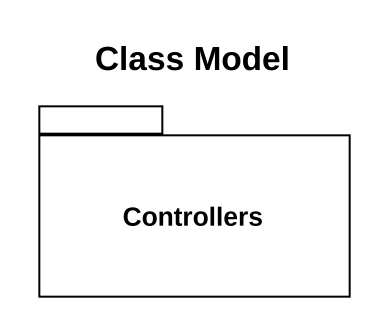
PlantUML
@startuml
title Class Model
package Controllers {
}
@enduml
